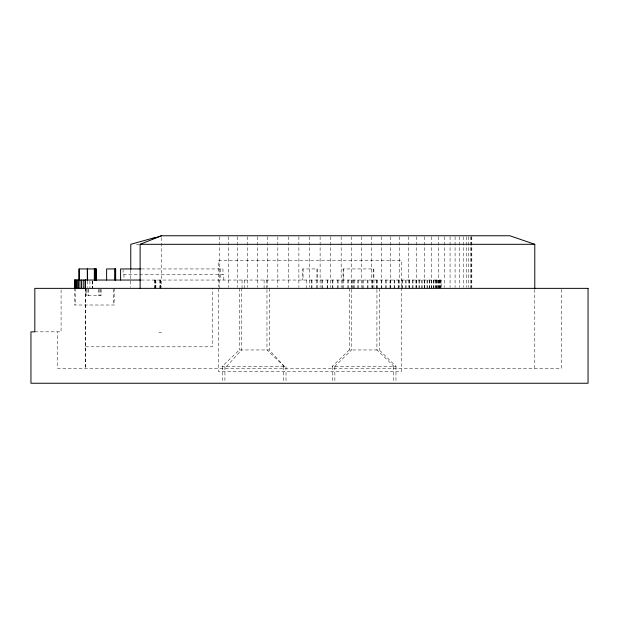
<?xml version="1.0" encoding="UTF-8"?>
<svg xmlns="http://www.w3.org/2000/svg" width="619" height="619" viewBox="0 0 619 619"><rect width="100%" height="100%" fill="white"/><g stroke="black" fill="none" stroke-linecap="round" stroke-linejoin="round"><path stroke-width="0.46" stroke-dasharray="3.1 2.32" d="M226.438 366.603L241.642 349.959L241.642 288.361M334.593 366.603L351.592 349.959L351.592 288.361M349.278 349.959L331.985 366.603L396.237 366.603L379.238 349.959L349.278 349.959L349.278 288.361M284.492 366.603L269.288 349.959L239.329 349.959L221.919 366.603L286.017 366.603L286.017 382.325M136.381 244.312L139.19 244.312M141.349 268.94L222.956 268.94L222.956 274.496M141.24 280.043L441.154 280.043L441.154 288.361M34.819 331.83L61.08 331.83L61.08 289.328M158.89 332.418L161.582 332.418M85.492 346.81L212.394 346.81L212.394 288.361M284.392 366.603L266.975 349.959L266.975 288.361M394.218 366.603L376.925 349.959L376.925 288.361M561.418 289.328L561.418 368.266L57.582 368.266L57.582 331.83M534.785 289.475L534.785 368.266M471.817 236.706L471.817 287.409M471.469 236.706L471.469 288.361M470.432 236.706L470.432 288.361M468.699 236.706L468.699 287.409M466.285 236.706L466.285 287.409M463.205 236.706L463.205 287.409M459.46 236.706L459.46 287.409M455.081 236.706L455.081 287.409M450.067 236.706L450.067 287.409M444.465 236.706L444.465 287.409M440.952 280.043L440.921 288.361M440.48 280.043L440.527 288.361M439.892 280.043L439.892 288.361M439.823 280.043L439.823 288.361M438.948 280.043L439.041 288.361M438.275 236.706L438.275 287.409M437.981 280.043L437.981 288.361M437.865 280.043L437.865 288.361M436.704 280.043L436.704 288.361M436.573 280.043L436.573 288.361M435.219 280.043L435.219 288.361M435.072 280.043L435.072 288.361M433.532 280.043L433.532 288.361M433.362 280.043L433.362 288.361M431.636 280.043L431.636 288.361M431.536 236.706L431.451 288.361M429.547 280.043L429.547 288.361M429.338 280.043L429.338 288.361M427.257 280.043L427.257 288.361M427.033 280.043L427.033 288.361M424.773 280.043L424.773 288.361M424.526 280.043L424.526 288.361M424.278 236.706L424.278 287.409M422.104 280.043L422.104 288.361M421.841 280.043L421.841 288.361M419.249 280.043L419.249 288.361M418.97 280.043L418.97 288.361M416.525 236.706L416.525 287.409M416.216 280.043L416.216 288.361M415.922 280.043L415.922 288.361M413.012 280.043L413.012 288.361M412.695 280.043L412.695 288.361M409.631 280.043L409.631 288.361M409.306 280.043L409.306 288.361M408.316 236.706L408.316 287.409M406.095 280.043L406.095 288.361M405.747 280.043L405.747 288.361M402.396 280.043L402.396 288.361M402.041 280.043L402.041 288.361M401.53 286.674L401.53 260.622L218.414 260.622L218.414 286.674M401.53 287.642L401.53 371.593L218.414 371.593L218.414 287.642M399.681 236.706L399.681 287.409M398.551 280.043L398.551 288.361M398.179 280.043L398.179 288.361M395.967 366.603L395.967 382.325M394.558 280.043L394.558 288.361M394.171 280.043L394.171 288.361M393.653 366.603L393.653 382.325M390.659 236.706L390.659 287.409M390.434 280.043L390.434 288.361M390.032 280.043L390.032 288.361M386.171 280.043L386.171 288.361M385.761 280.043L385.761 288.361M381.791 280.043L381.791 288.361M381.289 236.706L381.366 288.361M379.238 288.361L379.238 349.959M377.296 280.043L377.296 288.361M376.863 280.043L376.863 288.361M376.437 280.043L376.437 288.361M373.938 288.361L373.868 268.94L343.081 268.94L343.081 280.043M373.187 268.94L373.187 280.043M372.684 280.043L372.684 288.361M372.243 280.043L372.243 288.361M371.617 236.706L371.617 287.409M367.98 280.043L367.98 288.361M367.524 280.043L367.524 288.361M363.183 280.043L363.183 288.361M362.719 280.043L362.719 288.361M361.674 236.706L361.674 287.409M358.3 280.043L358.3 288.361M357.828 280.043L357.828 288.361M354.393 280.043L354.393 288.361M353.341 280.043L353.341 288.361M352.861 280.043L352.861 288.361M351.902 280.043L351.902 288.361M351.515 236.706L351.515 287.409M348.311 280.043L348.311 288.361M347.832 280.043L347.832 288.361M343.762 268.94L343.762 280.043M343.22 280.043L343.22 288.361M342.733 280.043L342.733 288.361M341.17 236.706L341.17 287.409M338.09 280.043L338.09 288.361M337.595 280.043L337.595 288.361M334.864 366.603L334.864 382.325M332.906 280.043L332.906 288.361M332.55 366.603L332.55 382.325M332.411 280.043L332.411 288.361M330.685 236.706L330.685 287.409M327.691 280.043L327.691 288.361M327.196 280.043L327.196 288.361M322.46 280.043L322.46 288.361M321.957 280.043L321.957 288.361M320.116 236.706L320.116 287.409M317.207 288.361L317.238 268.94L302.753 268.94L302.753 280.043M316.897 268.94L316.897 280.043M316.704 280.043L316.704 288.361M311.953 280.043L311.953 288.361M311.442 280.043L311.442 288.361M309.5 236.706L309.5 287.409M306.196 280.043L306.196 288.361M303.086 268.94L303.086 280.043M298.884 236.706L298.884 287.409M288.315 236.706L288.315 287.409M283.703 366.603L283.703 382.325M277.83 236.706L277.83 287.409M269.288 288.361L269.288 349.959M267.485 236.706L267.485 287.409M266.596 280.043L266.596 288.361M264.104 280.043L264.104 288.361M257.326 236.706L257.326 287.409M247.383 236.706L247.383 287.409M244.559 280.043L244.559 288.361M242.068 280.043L242.068 288.361M239.329 288.361L239.329 349.959M237.711 236.706L237.711 287.409M228.341 236.706L228.341 287.409M224.914 366.603L224.914 382.325M223.815 280.043L223.815 274.496L123.104 274.496L123.104 269.869M222.6 366.603L222.6 382.325M220.441 268.94L220.441 280.043M219.319 236.706L219.319 288.361M161.582 237.665L161.582 287.409M160.785 280.043L160.785 288.361M160.592 280.043L160.592 288.361M160.499 280.043L160.499 288.361M159.563 280.043L159.563 288.361M155.903 280.043L155.903 288.361M155.694 280.043L155.694 288.361M155.392 280.043L155.392 287.44M154.982 280.043L154.982 288.361M154.711 280.043L154.789 288.361M130.771 270.17L130.771 287.409M123.962 274.496L123.962 278.194M114.167 288.361L114.167 305.012L74.59 305.012L74.59 288.361M113.308 289.29L113.308 305.012M101.129 289.266L101.129 295.58L85.971 295.58L85.971 289.266M100.704 289.266L100.704 295.58M99.156 289.266L99.156 295.58M98.731 289.266L98.731 295.58M92.718 280.964L92.718 288.361M92.564 280.964L92.564 287.44M92.448 280.964L92.448 288.361M89.917 280.964L89.917 288.361M88.37 289.266L88.37 295.58M87.944 289.266L87.944 295.58M87.573 280.964L87.573 287.44M86.397 289.266L86.397 295.58M85.708 288.361L85.708 368.266M85.492 288.361L85.492 368.266M75.696 288.361L75.696 305.012"/><path stroke-width="0.93" d="M152.436 238.725L161.582 235.754L509.824 235.754L534.785 244.312L534.785 288.508M140.126 288.361L140.126 244.312L161.582 235.754M155.075 237.526L130.771 244.312L130.771 269.211M140.126 244.312L534.785 244.312M140.389 268.94L120.589 268.94L120.589 280.043M140.459 280.043L74.458 280.043L74.473 288.361M115.66 280.043L115.66 268.94L106.63 268.94L106.63 280.043M115.397 268.94L115.397 280.043M115.219 268.94L115.219 280.043M114.956 268.94L114.956 280.043M96.309 280.043L96.309 268.94L78.977 268.94L78.977 280.043M96.046 268.94L96.046 280.043M95.837 268.94L95.837 280.043M95.574 268.94L95.574 280.043M95.078 268.94L95.078 280.043M94.815 268.94L94.815 280.043M94.606 268.94L94.606 280.043M94.343 268.94L94.343 280.043M87.558 268.94L87.558 280.043M87.294 268.94L87.294 280.043M85.453 280.043L85.453 288.361M85.298 280.043L85.298 288.361M85.19 280.043L85.19 288.361M83.24 280.043L83.24 288.361M81.484 280.043L81.484 288.361M79.921 280.043L79.921 288.361M79.24 268.94L79.24 280.043M78.551 280.043L78.551 288.361M77.375 280.043L77.375 288.361M76.4 280.043L76.4 288.361M75.619 280.043L75.619 288.361M75.031 280.043L75.031 288.361M74.644 280.043L74.644 288.361M588.05 288.361L34.819 288.361L34.819 331.83L30.95 331.83L30.95 383.246L588.05 383.246L588.05 288.361"/></g></svg>
